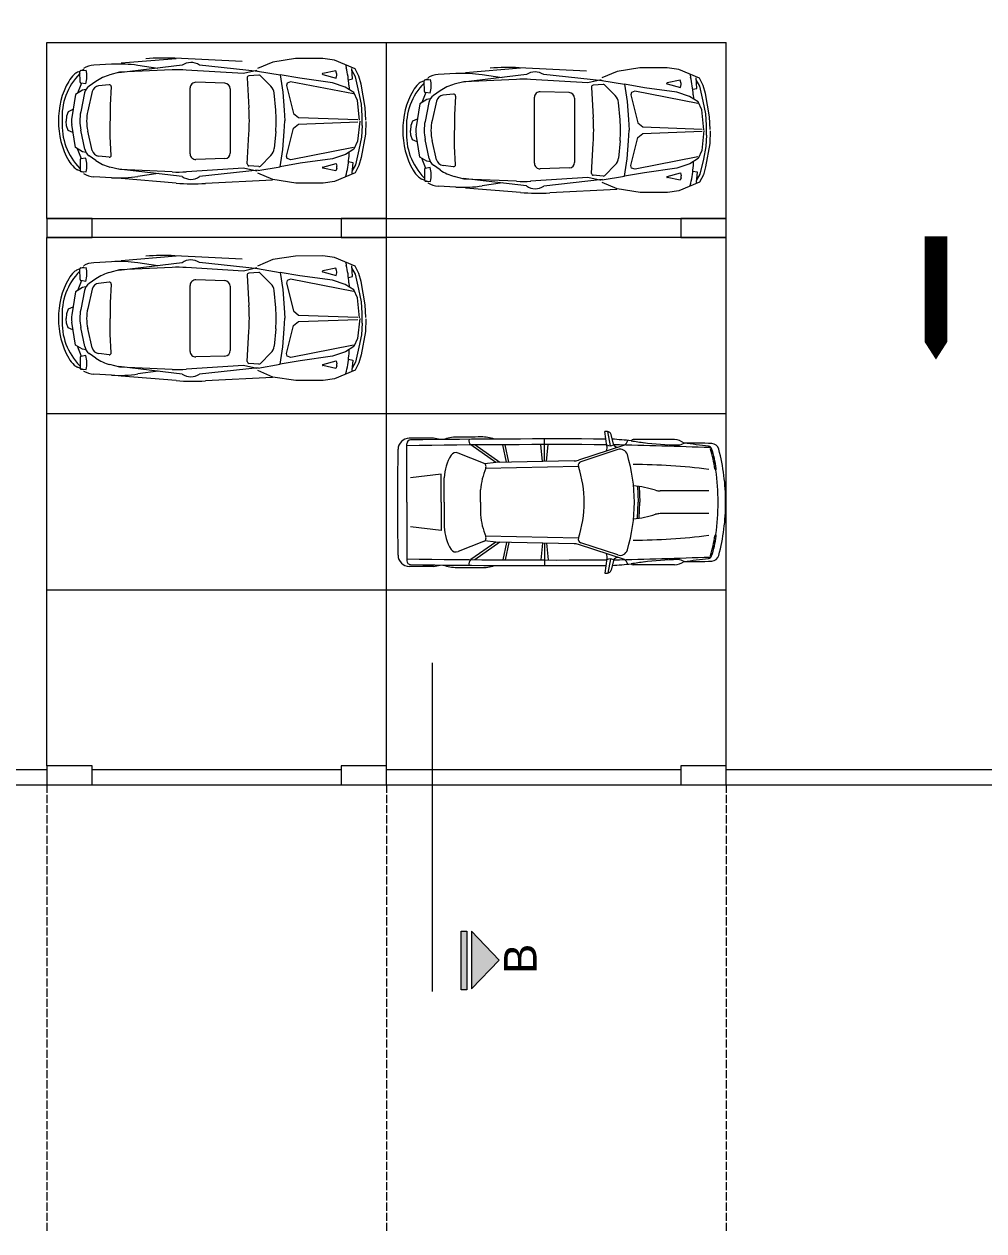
# Model space of a CAD drawing. Header units: metres. Extents: x -2 to 3328848, y -2 to 2725060.
# Drawn here: x 1662940 to 1663067.2, y 1361871.1 to 1362031 of the extents above; entities that cross this region are included whole.
import ezdxf

# ---------------------------------------------------------------- set-up
doc = ezdxf.new("R2010")
doc.units = ezdxf.units.M
doc.linetypes.add('ACAD_ISO02W100', pattern=[15, 12, -3])
doc.layers.get('0').update_dxf_attribs({"color": 253, "lineweight": 0})
for name, color, linetype, lineweight in [('AUTOS', 253, 'Continuous', 0), ('COLUMNA', 253, 'Continuous', 0), ('L.COLUMNA', 253, 'Continuous', 0), ('NOFIJO', 253, 'Continuous', 0), ('SIMBOLOGIA', 253, 'Continuous', 0)]:
    doc.layers.add(name, color=color, linetype=linetype, lineweight=lineweight)
doc.styles.get("Standard").update_dxf_attribs({"font": 'arial.ttf'})

# ---------------------------------------------------------------- blocks, each defined once
blk = doc.blocks.new('D')
at = {"layer": 'COLUMNA', "ltscale": 0.2}
h = blk.add_hatch(color=256, dxfattribs=at)
h.set_gradient(color1=(0, 0, 26), color2=(0, 0, 0), rotation=30, one_color=1)
h.paths.add_polyline_path([(3167.8, 1572.454), (3167.418, 1572.818), (3167.036, 1572.454)])
h.paths.add_polyline_path([(3167.036, 1572.393), (3167.036, 1572.315), (3167.813, 1572.315), (3167.813, 1572.393)])
for p, q in [((3167.418, 1572.818), (3167.036, 1572.454)), ((3167.418, 1572.818), (3167.8, 1572.454)), ((3167.036, 1572.454), (3167.8, 1572.454))]:
    blk.add_line(p, q, dxfattribs=at)
blk.add_lwpolyline([(3167.036, 1572.393), (3167.813, 1572.393), (3167.813, 1572.315), (3167.036, 1572.315)], close=True, dxfattribs=at)

msp = doc.modelspace()

# ---------------------------------------------------------------- linework, layer by layer
at = {"ltscale": 0.02}
for p, q in [((1662943.022, 1362005.203), (1662943.022, 1362028.537)), ((1662943.022, 1362028.537), (1663033.022, 1362028.537)), ((1662988.022, 1362005.203), (1662988.022, 1362028.537)), ((1663033.022, 1362005.203), (1663033.022, 1362028.537)), ((1662943.022, 1362005.203), (1662988.022, 1362005.203)), ((1662988.022, 1362005.203), (1663033.022, 1362005.203)), ((1662943.022, 1361932.703), (1662943.022, 1362002.703)), ((1662988.022, 1362002.703), (1662943.022, 1362002.703)), ((1662988.022, 1361932.703), (1662988.022, 1362002.703)), ((1663033.022, 1362002.703), (1662988.022, 1362002.703)), ((1663033.022, 1361932.703), (1663033.022, 1362002.703)), ((1662943.022, 1361979.37), (1663033.022, 1361979.37)), ((1662943.022, 1361956.037), (1663033.022, 1361956.037))]:
    msp.add_line(p, q, dxfattribs=at)
for p, q in [((1662883.022, 1361932.203), (1662943.022, 1361932.203)), ((1662949.022, 1361932.203), (1662982.022, 1361932.203)), ((1662988.022, 1361932.203), (1663027.022, 1361932.203)), ((1663033.022, 1361932.203), (1663093.022, 1361932.203))]:
    msp.add_line(p, q)
msp.add_lwpolyline([(1663191.022, 1361930.203), (1663191.022, 1362150.203), (1662791.022, 1362150.203), (1662791.022, 1361930.203)], close=True)
at = {"layer": 'AUTOS'}
for p, q in [((1662951.587, 1362025.659), (1662949.23, 1362025.531)), ((1662960.943, 1362025.524), (1662952.564, 1362024.514)), ((1662960.136, 1362026.384), (1662952.858, 1362025.784)), ((1662957.738, 1362025.116), (1662955.08, 1362025.502)), ((1662968.898, 1362026.008), (1662959.995, 1362026.448)), ((1662971.02, 1362024.708), (1662963.23, 1362025.54)), ((1662982.635, 1362025.489), (1662982.704, 1362025.194)), ((1662983.536, 1362023.71), (1662983.42, 1362025.11)), ((1663005.764, 1362025.139), (1662998.487, 1362024.538)), ((1663014.526, 1362024.762), (1663005.624, 1362025.202)), ((1662947.371, 1362024.719), (1662947.082, 1362024.597)), ((1662947.414, 1362023.285), (1662947.412, 1362024.719)), ((1662947.526, 1362024.841), (1662948.217, 1362024.887)), ((1662947.926, 1362024.953), (1662947.615, 1362024.822)), ((1662952.668, 1362024.593), (1662951.375, 1362024.25)), ((1662959.62, 1362024.904), (1662952.668, 1362024.593)), ((1662969.064, 1362024.424), (1662961.491, 1362024.889)), ((1662970.836, 1362024.83), (1662969.064, 1362024.424)), ((1662969.566, 1362023.868), (1662969.803, 1362019.87)), ((1662971.116, 1362024.229), (1662969.792, 1362024.127)), ((1662970.95, 1362024.747), (1662973.92, 1362024.25)), ((1662972.711, 1362022.747), (1662971.309, 1362024.158)), ((1662979.579, 1362024.301), (1662981.352, 1362023.831)), ((1662981.294, 1362024.808), (1662979.583, 1362024.444)), ((1662981.416, 1362024.476), (1662981.294, 1362024.808)), ((1662981.352, 1362023.831), (1662981.434, 1362024.201)), ((1662982.988, 1362023.588), (1662983.536, 1362023.71)), ((1662983.923, 1362024.005), (1662983.421, 1362024.855)), ((1662984.376, 1362022.009), (1662983.923, 1362024.005)), ((1662993.155, 1362023.596), (1662993.845, 1362023.641)), ((1662993.555, 1362023.708), (1662993.244, 1362023.576)), ((1662997.215, 1362024.413), (1662994.858, 1362024.285)), ((1663006.572, 1362024.279), (1662998.193, 1362023.268)), ((1663005.248, 1362023.658), (1662998.296, 1362023.347)), ((1663003.367, 1362023.871), (1663000.709, 1362024.256)), ((1663014.693, 1362023.178), (1663007.119, 1362023.643)), ((1663016.649, 1362023.463), (1663008.858, 1362024.295)), ((1663016.465, 1362023.584), (1663014.693, 1362023.178)), ((1663016.578, 1362023.502), (1663019.548, 1362023.004)), ((1663026.922, 1362023.562), (1663025.211, 1362023.198)), ((1663027.044, 1362023.23), (1663026.922, 1362023.562)), ((1663028.263, 1362024.244), (1663028.333, 1362023.948)), ((1663029.165, 1362022.464), (1663029.049, 1362023.864)), ((1663029.552, 1362022.759), (1663029.049, 1362023.609)), ((1662947.733, 1362022.223), (1662946.819, 1362021.665)), ((1662947.609, 1362023.162), (1662947.07, 1362021.819)), ((1662948.181, 1362023.053), (1662947.517, 1362023.164)), ((1662948.206, 1362022.314), (1662947.733, 1362022.223)), ((1662949.037, 1362022.035), (1662948.445, 1362019.469)), ((1662949.505, 1362023.38), (1662948.627, 1362022.764)), ((1662951.266, 1362022.952), (1662949.878, 1362022.788)), ((1662951.539, 1362022.696), (1662951.41, 1362020.219)), ((1662962.016, 1362013.779), (1662962.008, 1362022.525)), ((1662966.606, 1362023.149), (1662962.765, 1362023.263)), ((1662967.319, 1362022.415), (1662967.328, 1362013.9)), ((1662983.056, 1362022.87), (1662983.09, 1362022.39)), ((1662984.715, 1362020.353), (1662984.376, 1362022.009)), ((1662993.238, 1362021.916), (1662992.699, 1362020.573)), ((1662992.999, 1362023.473), (1662992.711, 1362023.351)), ((1662993.043, 1362022.039), (1662993.04, 1362023.473)), ((1662993.81, 1362021.808), (1662993.145, 1362021.919)), ((1662995.133, 1362022.134), (1662994.255, 1362021.518)), ((1662998.296, 1362023.347), (1662997.003, 1362023.004)), ((1663012.234, 1362021.903), (1663008.394, 1362022.017)), ((1663015.195, 1362022.623), (1663015.431, 1362018.624)), ((1663016.745, 1362022.983), (1663015.421, 1362022.882)), ((1663018.339, 1362021.501), (1663016.938, 1362022.912)), ((1663025.208, 1362023.055), (1663026.981, 1362022.585)), ((1663026.981, 1362022.585), (1663027.063, 1362022.956)), ((1663028.617, 1362022.342), (1663029.165, 1362022.464)), ((1663030.005, 1362020.763), (1663029.552, 1362022.759)), ((1662946.819, 1362021.665), (1662946.32, 1362018.614)), ((1662948.031, 1362021.857), (1662947.51, 1362019.333)), ((1662973.352, 1362019.557), (1662973.131, 1362021.851)), ((1662984.801, 1362018.823), (1662984.715, 1362020.353)), ((1662992.447, 1362020.42), (1662991.949, 1362017.368)), ((1662993.362, 1362020.977), (1662992.447, 1362020.42)), ((1662993.659, 1362020.611), (1662993.139, 1362018.087)), ((1662993.834, 1362021.068), (1662993.362, 1362020.977)), ((1662994.666, 1362020.789), (1662994.073, 1362018.223)), ((1662996.895, 1362021.706), (1662995.507, 1362021.542)), ((1662997.168, 1362021.45), (1662997.038, 1362018.973)), ((1663007.645, 1362012.533), (1663007.636, 1362021.28)), ((1663012.948, 1362021.169), (1663012.957, 1362012.654)), ((1663018.981, 1362018.311), (1663018.76, 1362020.605)), ((1663028.685, 1362021.624), (1663028.719, 1362021.145)), ((1663030.344, 1362019.108), (1663030.005, 1362020.763)), ((1662945.608, 1362018.771), (1662945.572, 1362018.138)), ((1662945.843, 1362019.371), (1662945.608, 1362018.771)), ((1662946.476, 1362019.642), (1662945.843, 1362019.371)), ((1662951.41, 1362020.219), (1662951.416, 1362018.158)), ((1662997.038, 1362018.973), (1662997.045, 1362016.912)), ((1663030.43, 1362017.577), (1663030.344, 1362019.108)), ((1662945.609, 1362017.502), (1662945.572, 1362018.134)), ((1662945.846, 1362016.902), (1662945.609, 1362017.502)), ((1662946.826, 1362014.609), (1662946.321, 1362017.66)), ((1662951.414, 1362016.065), (1662951.416, 1362018.126)), ((1662984.803, 1362017.524), (1662984.719, 1362015.993)), ((1662991.237, 1362017.525), (1662991.2, 1362016.893)), ((1662991.472, 1362018.125), (1662991.237, 1362017.525)), ((1662992.105, 1362018.396), (1662991.472, 1362018.125)), ((1662946.479, 1362016.632), (1662945.846, 1362016.902)), ((1662948.038, 1362014.42), (1662947.512, 1362016.943)), ((1662949.045, 1362014.244), (1662948.447, 1362016.809)), ((1662951.548, 1362013.588), (1662951.414, 1362016.065)), ((1662969.577, 1362012.451), (1662969.806, 1362016.45)), ((1662973.355, 1362016.77), (1662973.139, 1362014.476)), ((1662984.719, 1362015.993), (1662984.384, 1362014.337)), ((1662991.238, 1362016.256), (1662991.2, 1362016.888)), ((1662991.475, 1362015.656), (1662991.238, 1362016.256)), ((1662992.108, 1362015.387), (1662991.475, 1362015.656)), ((1662992.454, 1362013.363), (1662991.95, 1362016.414)), ((1662993.667, 1362013.174), (1662993.141, 1362015.698)), ((1662994.674, 1362012.998), (1662994.076, 1362015.563)), ((1662997.042, 1362014.819), (1662997.045, 1362016.88)), ((1663018.983, 1362015.524), (1663018.767, 1362013.23)), ((1663030.431, 1362016.278), (1663030.348, 1362014.747)), ((1662947.741, 1362014.053), (1662946.826, 1362014.609)), ((1662947.619, 1362013.115), (1662947.077, 1362014.456)), ((1662948.214, 1362013.963), (1662947.741, 1362014.053)), ((1662983.065, 1362013.473), (1662983.098, 1362013.953)), ((1662984.384, 1362014.337), (1662983.935, 1362012.34)), ((1662997.177, 1362012.342), (1662997.042, 1362014.819)), ((1663015.206, 1362011.205), (1663015.435, 1362015.205)), ((1663030.348, 1362014.747), (1663030.013, 1362013.091)), ((1662947.424, 1362012.991), (1662947.424, 1362011.557)), ((1662948.191, 1362013.224), (1662947.527, 1362013.112)), ((1662949.515, 1362012.9), (1662948.636, 1362013.514)), ((1662951.275, 1362013.331), (1662949.887, 1362013.492)), ((1662966.616, 1362013.165), (1662962.775, 1362013.043)), ((1662972.72, 1362013.579), (1662971.321, 1362012.165)), ((1662979.591, 1362012.035), (1662981.364, 1362012.509)), ((1662981.364, 1362012.509), (1662981.446, 1362012.138)), ((1662982.999, 1362012.755), (1662983.547, 1362012.634)), ((1662983.547, 1362012.634), (1662983.434, 1362011.234)), ((1662983.935, 1362012.34), (1662983.434, 1362011.489)), ((1662993.37, 1362012.807), (1662992.454, 1362013.363)), ((1662993.248, 1362011.869), (1662992.706, 1362013.211)), ((1662993.843, 1362012.718), (1662993.37, 1362012.807)), ((1663018.349, 1362012.333), (1663016.95, 1362010.92)), ((1663028.694, 1362012.227), (1663028.727, 1362012.707)), ((1663030.013, 1362013.091), (1663029.564, 1362011.094)), ((1662947.384, 1362011.557), (1662947.095, 1362011.678)), ((1662947.539, 1362011.435), (1662948.23, 1362011.39)), ((1662947.94, 1362011.323), (1662947.628, 1362011.454)), ((1662951.602, 1362010.625), (1662949.244, 1362010.749)), ((1662952.68, 1362011.693), (1662951.387, 1362012.034)), ((1662960.957, 1362010.778), (1662952.576, 1362011.772)), ((1662959.633, 1362011.396), (1662952.68, 1362011.693)), ((1662957.752, 1362011.18), (1662955.095, 1362010.789)), ((1662969.077, 1362011.895), (1662961.504, 1362011.415)), ((1662971.033, 1362011.614), (1662963.244, 1362010.767)), ((1662970.849, 1362011.492), (1662969.077, 1362011.895)), ((1662971.128, 1362012.093), (1662969.804, 1362012.193)), ((1662970.963, 1362011.575), (1662973.932, 1362012.078)), ((1662981.307, 1362011.532), (1662979.595, 1362011.892)), ((1662981.428, 1362011.864), (1662981.307, 1362011.532)), ((1662982.649, 1362010.853), (1662982.718, 1362011.148)), ((1662993.053, 1362011.745), (1662993.053, 1362010.311)), ((1662993.819, 1362011.978), (1662993.155, 1362011.866)), ((1662995.144, 1362011.654), (1662994.265, 1362012.268)), ((1662996.904, 1362012.085), (1662995.516, 1362012.247)), ((1662998.309, 1362010.448), (1662997.015, 1362010.788)), ((1663012.244, 1362011.919), (1663008.404, 1362011.797)), ((1663016.757, 1362010.848), (1663015.432, 1362010.947)), ((1663016.591, 1362010.329), (1663019.56, 1362010.832)), ((1663025.22, 1362010.789), (1663026.992, 1362011.263)), ((1663026.992, 1362011.263), (1663027.075, 1362010.893)), ((1663028.627, 1362011.51), (1663029.176, 1362011.389)), ((1663029.176, 1362011.389), (1663029.063, 1362009.988)), ((1663029.564, 1362011.094), (1663029.063, 1362010.243)), ((1662960.152, 1362009.916), (1662952.874, 1362010.503)), ((1662972.928, 1362010.318), (1662964.026, 1362009.86)), ((1662993.012, 1362010.311), (1662992.724, 1362010.433)), ((1662993.168, 1362010.189), (1662993.859, 1362010.144)), ((1662993.568, 1362010.078), (1662993.257, 1362010.208)), ((1662997.23, 1362009.379), (1662994.873, 1362009.503)), ((1663006.586, 1362009.532), (1662998.205, 1362010.527)), ((1663005.262, 1362010.15), (1662998.309, 1362010.448)), ((1663005.781, 1362008.671), (1662998.502, 1362009.257)), ((1663003.381, 1362009.934), (1663000.723, 1362009.543)), ((1663014.705, 1362010.649), (1663007.132, 1362010.169)), ((1663016.662, 1362010.368), (1663008.873, 1362009.521)), ((1663016.478, 1362010.246), (1663014.705, 1362010.649)), ((1663026.936, 1362010.286), (1663025.224, 1362010.646)), ((1663027.057, 1362010.618), (1663026.936, 1362010.286)), ((1663028.278, 1362009.607), (1663028.347, 1362009.903)), ((1663018.556, 1362009.072), (1663009.654, 1362008.614)), ((1662960.136, 1362000.222), (1662952.858, 1361999.622)), ((1662968.898, 1361999.845), (1662959.995, 1362000.286)), ((1662947.371, 1361998.556), (1662947.082, 1361998.434)), ((1662947.414, 1361997.123), (1662947.412, 1361998.557)), ((1662947.526, 1361998.679), (1662948.217, 1361998.725)), ((1662947.926, 1361998.791), (1662947.615, 1361998.66)), ((1662951.587, 1361999.497), (1662949.23, 1361999.368)), ((1662952.668, 1361998.43), (1662951.375, 1361998.087)), ((1662960.943, 1361999.362), (1662952.564, 1361998.351)), ((1662959.62, 1361998.742), (1662952.668, 1361998.43)), ((1662957.738, 1361998.954), (1662955.08, 1361999.34)), ((1662969.064, 1361998.262), (1662961.491, 1361998.726)), ((1662971.02, 1361998.546), (1662963.23, 1361999.378)), ((1662970.836, 1361998.667), (1662969.064, 1361998.262)), ((1662971.116, 1361998.067), (1662969.792, 1361997.965)), ((1662970.95, 1361998.585), (1662973.92, 1361998.088)), ((1662972.711, 1361996.584), (1662971.309, 1361997.995)), ((1662979.579, 1361998.139), (1662981.352, 1361997.669)), ((1662981.294, 1361998.646), (1662979.583, 1361998.282)), ((1662981.416, 1361998.313), (1662981.294, 1361998.646)), ((1662981.352, 1361997.669), (1662981.434, 1361998.039)), ((1662982.635, 1361999.327), (1662982.704, 1361999.032)), ((1662983.536, 1361997.547), (1662983.42, 1361998.948)), ((1662983.923, 1361997.843), (1662983.421, 1361998.693)), ((1662947.609, 1361996.999), (1662947.07, 1361995.656)), ((1662948.181, 1361996.891), (1662947.517, 1361997.002)), ((1662949.505, 1361997.217), (1662948.627, 1361996.602)), ((1662951.266, 1361996.79), (1662949.878, 1361996.626)), ((1662951.539, 1361996.534), (1662951.41, 1361994.057)), ((1662962.016, 1361987.617), (1662962.008, 1361996.363)), ((1662966.606, 1361996.986), (1662962.765, 1361997.101)), ((1662969.566, 1361997.706), (1662969.803, 1361993.707)), ((1662982.988, 1361997.425), (1662983.536, 1361997.547)), ((1662983.056, 1361996.708), (1662983.09, 1361996.228)), ((1662984.376, 1361995.846), (1662983.923, 1361997.843)), ((1662946.819, 1361995.503), (1662946.32, 1361992.452)), ((1662947.733, 1361996.061), (1662946.819, 1361995.503)), ((1662948.031, 1361995.694), (1662947.51, 1361993.17)), ((1662948.206, 1361996.152), (1662947.733, 1361996.061)), ((1662949.037, 1361995.873), (1662948.445, 1361993.307)), ((1662967.319, 1361996.252), (1662967.328, 1361987.738)), ((1662973.352, 1361993.395), (1662973.131, 1361995.688)), ((1662984.715, 1361994.191), (1662984.376, 1361995.846)), ((1662945.843, 1361993.209), (1662945.608, 1361992.608)), ((1662946.476, 1361993.479), (1662945.843, 1361993.209)), ((1662951.41, 1361994.057), (1662951.416, 1361991.996)), ((1662984.801, 1361992.66), (1662984.715, 1361994.191)), ((1662945.608, 1361992.608), (1662945.572, 1361991.976)), ((1662945.609, 1361991.339), (1662945.572, 1361991.971)), ((1662951.414, 1361989.902), (1662951.416, 1361991.963)), ((1662945.846, 1361990.739), (1662945.609, 1361991.339)), ((1662946.479, 1361990.47), (1662945.846, 1361990.739)), ((1662946.826, 1361988.447), (1662946.321, 1361991.497)), ((1662948.038, 1361988.258), (1662947.512, 1361990.781)), ((1662949.045, 1361988.082), (1662948.447, 1361990.646)), ((1662969.577, 1361986.289), (1662969.806, 1361990.288)), ((1662973.355, 1361990.608), (1662973.139, 1361988.314)), ((1662984.803, 1361991.362), (1662984.719, 1361989.831)), ((1662947.741, 1361987.891), (1662946.826, 1361988.447)), ((1662951.548, 1361987.426), (1662951.414, 1361989.902)), ((1662984.719, 1361989.831), (1662984.384, 1361988.175)), ((1662947.619, 1361986.952), (1662947.077, 1361988.294)), ((1662947.424, 1361986.828), (1662947.424, 1361985.395)), ((1662948.191, 1361987.062), (1662947.527, 1361986.949)), ((1662948.214, 1361987.801), (1662947.741, 1361987.891)), ((1662949.515, 1361986.738), (1662948.636, 1361987.352)), ((1662951.275, 1361987.169), (1662949.887, 1361987.33)), ((1662966.616, 1361987.003), (1662962.775, 1361986.881)), ((1662972.72, 1361987.417), (1662971.321, 1361986.003)), ((1662983.065, 1361987.311), (1662983.098, 1361987.79)), ((1662984.384, 1361988.175), (1662983.935, 1361986.178)), ((1662947.384, 1361985.395), (1662947.095, 1361985.516)), ((1662947.539, 1361985.272), (1662948.23, 1361985.228)), ((1662947.94, 1361985.161), (1662947.628, 1361985.292)), ((1662952.68, 1361985.531), (1662951.387, 1361985.871)), ((1662960.957, 1361984.616), (1662952.576, 1361985.61)), ((1662959.633, 1361985.233), (1662952.68, 1361985.531)), ((1662969.077, 1361985.732), (1662961.504, 1361985.253)), ((1662971.033, 1361985.452), (1662963.244, 1361984.604)), ((1662970.849, 1361985.33), (1662969.077, 1361985.732)), ((1662971.128, 1361985.931), (1662969.804, 1361986.03)), ((1662970.963, 1361985.412), (1662973.932, 1361985.915)), ((1662979.591, 1361985.873), (1662981.364, 1361986.346)), ((1662981.307, 1361985.369), (1662979.595, 1361985.73)), ((1662981.428, 1361985.702), (1662981.307, 1361985.369)), ((1662981.364, 1361986.346), (1662981.446, 1361985.976)), ((1662982.999, 1361986.593), (1662983.547, 1361986.472)), ((1662983.547, 1361986.472), (1662983.434, 1361985.071)), ((1662983.935, 1361986.178), (1662983.434, 1361985.326)), ((1662951.602, 1361984.463), (1662949.244, 1361984.586)), ((1662960.152, 1361983.754), (1662952.874, 1361984.34)), ((1662957.752, 1361985.017), (1662955.095, 1361984.626)), ((1662972.928, 1361984.156), (1662964.026, 1361983.698)), ((1662982.649, 1361984.69), (1662982.718, 1361984.986)), ((1662994.247, 1361976.103), (1662991.052, 1361976.103)), ((1663008.97, 1361973.03), (1663008.97, 1361976.013)), ((1663017.246, 1361975.054), (1663016.94, 1361977.001)), ((1663017.711, 1361975.118), (1663017.376, 1361976.993)), ((1663018.089, 1361975.315), (1663017.783, 1361976.614)), ((1663026.183, 1361975.921), (1663020.697, 1361975.921)), ((1662990.72, 1361967.621), (1662990.72, 1361975.378)), ((1663000.901, 1361972.811), (1662997.517, 1361974.146)), ((1663002.534, 1361972.899), (1662999.216, 1361975.218)), ((1663003.043, 1361972.909), (1662999.734, 1361975.222)), ((1663003.915, 1361972.927), (1663003.458, 1361975.246)), ((1663004.22, 1361972.933), (1663003.763, 1361975.248)), ((1663008.72, 1361973.025), (1663008.47, 1361975.263)), ((1663009.22, 1361973.035), (1663009.47, 1361975.264)), ((1663019.563, 1361975.207), (1663013.458, 1361973.208)), ((1663018.677, 1361974.601), (1663013.79, 1361973.001)), ((1663002.534, 1361972.899), (1663001.06, 1361972.711)), ((1663013.47, 1361972.371), (1663001.168, 1361972.121)), ((1663012.876, 1361973.109), (1663002.534, 1361972.899)), ((1662995.27, 1361971.371), (1662991.22, 1361970.871)), ((1662995.27, 1361967.621), (1662995.27, 1361971.371)), ((1662995.67, 1361967.621), (1662995.67, 1361970.855)), ((1663000.47, 1361967.621), (1663000.47, 1361969.273)), ((1663021.268, 1361969.759), (1663021.37, 1361967.621)), ((1663021.523, 1361969.721), (1663021.62, 1361967.621)), ((1662990.72, 1361967.621), (1662990.72, 1361959.864)), ((1662995.27, 1361967.621), (1662995.27, 1361963.871)), ((1662995.67, 1361967.621), (1662995.67, 1361964.388)), ((1663000.47, 1361967.621), (1663000.47, 1361965.969)), ((1663021.268, 1361965.484), (1663021.37, 1361967.621)), ((1663021.523, 1361965.522), (1663021.62, 1361967.621)), ((1663030.72, 1361969.121), (1663024.286, 1361969.121)), ((1663030.72, 1361966.121), (1663024.286, 1361966.121)), ((1662995.27, 1361963.871), (1662991.22, 1361964.371)), ((1663013.47, 1361962.871), (1663001.168, 1361963.121)), ((1663000.901, 1361962.431), (1662997.517, 1361961.096)), ((1663002.534, 1361962.343), (1662999.216, 1361960.025)), ((1663003.043, 1361962.333), (1662999.734, 1361960.021)), ((1663002.534, 1361962.343), (1663001.06, 1361962.531)), ((1663012.876, 1361962.133), (1663002.534, 1361962.343)), ((1663003.915, 1361962.315), (1663003.458, 1361959.996)), ((1663004.22, 1361962.309), (1663003.763, 1361959.995)), ((1663008.72, 1361962.218), (1663008.47, 1361959.98)), ((1663008.97, 1361962.213), (1663008.97, 1361959.229)), ((1663009.22, 1361962.207), (1663009.47, 1361959.979)), ((1663019.563, 1361960.036), (1663013.458, 1361962.034)), ((1663018.677, 1361960.641), (1663013.79, 1361962.241)), ((1663017.246, 1361960.188), (1663016.94, 1361958.241)), ((1663017.711, 1361960.124), (1663017.376, 1361958.249)), ((1663018.089, 1361959.927), (1663017.783, 1361958.628)), ((1662994.247, 1361959.139), (1662991.052, 1361959.139)), ((1663026.183, 1361959.321), (1663020.697, 1361959.321))]:
    msp.add_line(p, q, dxfattribs=at)
for points in [[(1662985.277, 1362018.271), (1662985.222, 1362019.931), (1662984.653, 1362023.029), (1662984.372, 1362024.092), (1662983.869, 1362025.068), (1662981.126, 1362026.212), (1662979.613, 1362026.421), (1662975.98, 1362026.417), (1662972.961, 1362025.944), (1662970.949, 1362025.089)], [(1663030.906, 1362017.025), (1663030.85, 1362018.685), (1663030.282, 1362021.784), (1663030.001, 1362022.846), (1663029.498, 1362023.822), (1663026.754, 1362024.966), (1663025.241, 1362025.175), (1663021.609, 1362025.171), (1663018.589, 1362024.698), (1663016.578, 1362023.843)], [(1662984.472, 1362018.231), (1662984.197, 1362020.858), (1662983.681, 1362021.925), (1662982.565, 1362022.638), (1662980.86, 1362023.194), (1662976.566, 1362023.799), (1662973.92, 1362024.25), (1662974.289, 1362021.967), (1662974.479, 1362019.571), (1662974.563, 1362018.165)], [(1662983.647, 1362021.726), (1662975.322, 1362023.348), (1662974.863, 1362023.174), (1662974.783, 1362022.834), (1662975.691, 1362019.135), (1662976.354, 1362018.591), (1662984.23, 1362018.32)], [(1663030.101, 1362016.985), (1663029.826, 1362019.612), (1663029.31, 1362020.679), (1663028.194, 1362021.392), (1663026.489, 1362021.948), (1663022.195, 1362022.553), (1663019.548, 1362023.004), (1663019.917, 1362020.721), (1663020.107, 1362018.325), (1663020.192, 1362016.919)], [(1663029.275, 1362020.48), (1663020.951, 1362022.102), (1663020.492, 1362021.929), (1663020.411, 1362021.588), (1663021.32, 1362017.889), (1663021.983, 1362017.346), (1663029.859, 1362017.074)], [(1662985.277, 1362018.076), (1662985.225, 1362016.417), (1662984.663, 1362013.317), (1662984.384, 1362012.254), (1662983.883, 1362011.277), (1662981.141, 1362010.127), (1662979.629, 1362009.915), (1662975.996, 1362009.915), (1662972.976, 1362010.382), (1662970.963, 1362011.234)], [(1662984.473, 1362018.115), (1662984.203, 1362015.488), (1662983.689, 1362014.42), (1662982.574, 1362013.704), (1662980.87, 1362013.145), (1662976.577, 1362012.534), (1662973.932, 1362012.078), (1662974.296, 1362014.362), (1662974.481, 1362016.758), (1662974.563, 1362018.165)], [(1662983.654, 1362014.618), (1662975.332, 1362012.983), (1662974.873, 1362013.156), (1662974.792, 1362013.496), (1662975.693, 1362017.196), (1662976.355, 1362017.741), (1662984.23, 1362018.026)], [(1663030.906, 1362016.83), (1663030.854, 1362015.171), (1663030.291, 1362012.071), (1663030.013, 1362011.008), (1663029.512, 1362010.031), (1663026.77, 1362008.881), (1663025.258, 1362008.67), (1663021.625, 1362008.67), (1663018.605, 1362009.136), (1663016.591, 1362009.988)], [(1663030.101, 1362016.869), (1663029.831, 1362014.242), (1663029.317, 1362013.174), (1663028.203, 1362012.458), (1663026.499, 1362011.899), (1663022.206, 1362011.288), (1663019.56, 1362010.832), (1663019.925, 1362013.116), (1663020.11, 1362015.513), (1663020.192, 1362016.919)], [(1663029.282, 1362013.373), (1663020.961, 1362011.737), (1663020.501, 1362011.91), (1663020.421, 1362012.25), (1663021.322, 1362015.95), (1663021.984, 1362016.496), (1663029.859, 1362016.78)], [(1662985.277, 1361992.109), (1662985.222, 1361993.768), (1662984.653, 1361996.867), (1662984.372, 1361997.93), (1662983.869, 1361998.906), (1662981.126, 1362000.05), (1662979.613, 1362000.259), (1662975.98, 1362000.254), (1662972.961, 1361999.782), (1662970.949, 1361998.926)], [(1662984.472, 1361992.069), (1662984.197, 1361994.695), (1662983.681, 1361995.762), (1662982.565, 1361996.476), (1662980.86, 1361997.031), (1662976.566, 1361997.637), (1662973.92, 1361998.088), (1662974.289, 1361995.804), (1662974.479, 1361993.408), (1662974.563, 1361992.002)], [(1662983.647, 1361995.564), (1662975.322, 1361997.185), (1662974.863, 1361997.012), (1662974.783, 1361996.672), (1662975.691, 1361992.973), (1662976.354, 1361992.429), (1662984.23, 1361992.157)], [(1662985.277, 1361991.914), (1662985.225, 1361990.254), (1662984.663, 1361987.155), (1662984.384, 1361986.091), (1662983.883, 1361985.114), (1662981.141, 1361983.965), (1662979.629, 1361983.753), (1662975.996, 1361983.753), (1662972.976, 1361984.22), (1662970.963, 1361985.071)], [(1662984.473, 1361991.953), (1662984.203, 1361989.325), (1662983.689, 1361988.257), (1662982.574, 1361987.542), (1662980.87, 1361986.983), (1662976.577, 1361986.372), (1662973.932, 1361985.915), (1662974.296, 1361988.2), (1662974.481, 1361990.596), (1662974.563, 1361992.002)], [(1662983.654, 1361988.456), (1662975.332, 1361986.821), (1662974.873, 1361986.993), (1662974.792, 1361987.333), (1662975.693, 1361991.034), (1662976.355, 1361991.579), (1662984.23, 1361991.863)]]:
    msp.add_lwpolyline(points, dxfattribs=at)
for centre, radius, start, end in [((1662949.37, 1362022.789), 2.745, 92.9306, 122.78303), ((1662952.546, 1362008.031), 17.654, 81.74537, 93.11317), ((1662958.541, 1361997.061), 29.424, 87.1678, 94.71773), ((1662962.098, 1362023.903), 1.99, 55.33603, 125.46379), ((1662968.381, 1362021.836), 14.712, 4.03187, 13.1964), ((1663004.17, 1361995.815), 29.424, 87.1678, 94.71773), ((1662953.218, 1362018.689), 8.181, 135.59352, 183.86789), ((1662949.544, 1362021.266), 4.204, 133.72935, 149.65529), ((1662947.655, 1362023.242), 1.471, 112.9116, 133.72935), ((1662947.534, 1362024.719), 0.123, 93.78255, 180.11298), ((1662944.808, 1362024.036), 3.514, 343.75946, 14.01689), ((1662952.884, 1362018.562), 5.885, 104.85791, 125.04293), ((1662960.409, 1362007.268), 17.654, 86.48926, 92.56385), ((1662969.811, 1362023.883), 0.245, 94.3979, 183.38736), ((1662971.135, 1362023.985), 0.245, 44.80833, 94.3979), ((1662979.598, 1362024.372), 0.0736, 102.00051, 255.15297), ((1662980.955, 1362024.307), 0.49, 347.57457, 20.13424), ((1662993.163, 1362023.473), 0.123, 93.78255, 180.11298), ((1662994.999, 1362021.543), 2.745, 92.9306, 122.78303), ((1662990.436, 1362022.79), 3.514, 343.75946, 14.01689), ((1662998.174, 1362006.785), 17.654, 81.74537, 93.11317), ((1663006.038, 1362006.022), 17.654, 86.48926, 92.56385), ((1663007.726, 1362022.658), 1.99, 55.33603, 125.46379), ((1663014.009, 1362020.59), 14.712, 4.03187, 13.1964), ((1662954.345, 1362018.456), 9.767, 149.65529, 182.04353), ((1662947.537, 1362023.285), 0.123, 180.11298, 260.50526), ((1662949.471, 1362021.56), 1.471, 125.04293, 168.3436), ((1662949.993, 1362021.814), 0.981, 96.73697, 166.99033), ((1662951.295, 1362022.709), 0.245, 356.99794, 96.73697), ((1662962.743, 1362022.528), 0.736, 88.29286, 180.18852), ((1662966.584, 1362022.413), 0.736, 0.11408, 88.29286), ((1662971.667, 1362021.71), 1.471, 5.49162, 44.80833), ((1662999.974, 1362017.21), 9.767, 149.65529, 182.04353), ((1662998.847, 1362017.443), 8.181, 135.59352, 183.86789), ((1662995.173, 1362020.021), 4.204, 133.72935, 149.65529), ((1662993.284, 1362021.996), 1.471, 112.9116, 133.72935), ((1662993.166, 1362022.04), 0.123, 180.11298, 260.50526), ((1662998.512, 1362017.316), 5.885, 104.85791, 125.04293), ((1663008.372, 1362021.282), 0.736, 88.29286, 180.18852), ((1663012.213, 1362021.168), 0.736, 0.11408, 88.29286), ((1663015.439, 1362022.637), 0.245, 94.3979, 183.38736), ((1663016.764, 1362022.739), 0.245, 44.80833, 94.3979), ((1663025.227, 1362023.126), 0.0736, 102.00051, 255.15297), ((1663026.584, 1362023.061), 0.49, 347.57457, 20.13424), ((1662995.1, 1362020.314), 1.471, 125.04293, 168.3436), ((1662995.622, 1362020.568), 0.981, 96.73697, 166.99033), ((1662996.923, 1362021.463), 0.245, 356.99794, 96.73697), ((1663017.296, 1362020.464), 1.471, 5.49162, 44.80833), ((1662953.273, 1362018.144), 5.885, 168.3436, 191.76937), ((1662954.178, 1362018.145), 5.885, 166.99033, 193.12265), ((1662940.43, 1362018.131), 29.424, 356.72561, 3.38736), ((1662958.708, 1362018.149), 14.712, 354.62136, 5.49162), ((1662973.05, 1362018.162), 11.769, 356.89416, 3.21881), ((1662954.346, 1362017.833), 9.767, 178.06945, 210.45768), ((1662953.22, 1362017.598), 8.181, 176.24509, 224.51945), ((1662949.224, 1362018.14), 2.942, 170.72464, 189.38834), ((1662994.853, 1362016.894), 2.942, 170.72464, 189.38834), ((1662998.902, 1362016.898), 5.885, 168.3436, 191.76937), ((1662999.807, 1362016.899), 5.885, 166.99033, 193.12265), ((1662986.059, 1362016.885), 29.424, 356.72561, 3.38736), ((1663004.336, 1362016.903), 14.712, 354.62136, 5.49162), ((1663018.679, 1362016.916), 11.769, 356.89416, 3.21881), ((1662999.974, 1362016.588), 9.767, 178.06945, 210.45768), ((1662998.848, 1362016.352), 8.181, 176.24509, 224.51945), ((1662949.478, 1362014.72), 1.471, 191.76937, 235.07004), ((1662950, 1362014.467), 0.981, 193.12265, 263.37601), ((1662971.674, 1362014.614), 1.471, 315.30465, 354.62136), ((1662949.55, 1362015.014), 4.204, 210.45768, 226.38363), ((1662947.547, 1362012.991), 0.123, 99.60772, 180), ((1662944.819, 1362012.235), 3.514, 346.09608, 16.35351), ((1662952.885, 1362017.725), 5.885, 235.07004, 255.25506), ((1662951.304, 1362013.575), 0.245, 263.37601, 3.11504), ((1662962.752, 1362013.778), 0.736, 179.92446, 271.82012), ((1662966.592, 1362013.9), 0.736, 271.82012, 359.9989), ((1662969.822, 1362012.437), 0.245, 176.72561, 265.71507), ((1662968.388, 1362014.479), 14.712, 346.91658, 356.08111), ((1662995.107, 1362013.475), 1.471, 191.76937, 235.07004), ((1662995.629, 1362013.221), 0.981, 193.12265, 263.37601), ((1662996.932, 1362012.329), 0.245, 263.37601, 3.11504), ((1663008.381, 1362012.532), 0.736, 179.92446, 271.82012), ((1663012.221, 1362012.654), 0.736, 271.82012, 359.9989), ((1663017.303, 1362013.368), 1.471, 315.30465, 354.62136), ((1662947.665, 1362013.035), 1.471, 226.38363, 247.20138), ((1662947.547, 1362011.557), 0.123, 180, 266.33043), ((1662949.379, 1362013.491), 2.745, 237.32995, 267.18237), ((1662952.526, 1362028.255), 17.654, 266.99981, 278.3676), ((1662960.388, 1362029.034), 17.654, 267.54913, 273.62371), ((1662962.109, 1362012.401), 1.99, 234.64918, 304.77695), ((1662971.147, 1362012.338), 0.245, 265.71507, 315.30465), ((1662979.61, 1362011.964), 0.0736, 104.96001, 258.11246), ((1662980.967, 1362012.032), 0.49, 339.97873, 12.53841), ((1662995.179, 1362013.768), 4.204, 210.45768, 226.38363), ((1662993.294, 1362011.789), 1.471, 226.38363, 247.20138), ((1662993.176, 1362011.745), 0.123, 99.60772, 180), ((1662990.448, 1362010.989), 3.514, 346.09608, 16.35351), ((1662998.513, 1362016.479), 5.885, 235.07004, 255.25506), ((1663015.451, 1362011.191), 0.245, 176.72561, 265.71507), ((1663016.775, 1362011.092), 0.245, 265.71507, 315.30465), ((1663025.239, 1362010.718), 0.0736, 104.96001, 258.11246), ((1663026.596, 1362010.786), 0.49, 339.97873, 12.53841), ((1663014.017, 1362013.233), 14.712, 346.91658, 356.08111), ((1662962.514, 1362039.245), 29.424, 265.39524, 272.94517), ((1662993.176, 1362010.311), 0.123, 180, 266.33043), ((1662995.008, 1362012.245), 2.745, 237.32995, 267.18237), ((1662998.154, 1362027.009), 17.654, 266.99981, 278.3676), ((1663006.017, 1362027.788), 17.654, 267.54913, 273.62371), ((1663007.738, 1362011.156), 1.99, 234.64918, 304.77695), ((1663008.143, 1362037.999), 29.424, 265.39524, 272.94517), ((1662952.546, 1361981.868), 17.654, 81.74537, 93.11317), ((1662958.541, 1361970.898), 29.424, 87.1678, 94.71773), ((1662962.098, 1361997.741), 1.99, 55.33603, 125.46379), ((1662953.218, 1361992.527), 8.181, 135.59352, 183.86789), ((1662949.544, 1361995.104), 4.204, 133.72935, 149.65529), ((1662947.655, 1361997.079), 1.471, 112.9116, 133.72935), ((1662947.534, 1361998.557), 0.123, 93.78255, 180.11298), ((1662949.37, 1361996.626), 2.745, 92.9306, 122.78303), ((1662944.808, 1361997.874), 3.514, 343.75946, 14.01689), ((1662952.884, 1361992.399), 5.885, 104.85791, 125.04293), ((1662960.409, 1361981.105), 17.654, 86.48926, 92.56385), ((1662969.811, 1361997.72), 0.245, 94.3979, 183.38736), ((1662971.135, 1361997.822), 0.245, 44.80833, 94.3979), ((1662979.598, 1361998.21), 0.0736, 102.00051, 255.15297), ((1662980.955, 1361998.145), 0.49, 347.57457, 20.13424), ((1662968.381, 1361995.673), 14.712, 4.03187, 13.1964), ((1662954.345, 1361992.294), 9.767, 149.65529, 182.04353), ((1662947.537, 1361997.123), 0.123, 180.11298, 260.50526), ((1662949.471, 1361995.397), 1.471, 125.04293, 168.3436), ((1662949.993, 1361995.652), 0.981, 96.73697, 166.99033), ((1662951.295, 1361996.546), 0.245, 356.99794, 96.73697), ((1662962.743, 1361996.365), 0.736, 88.29286, 180.18852), ((1662966.584, 1361996.251), 0.736, 0.11408, 88.29286), ((1662971.667, 1361995.547), 1.471, 5.49162, 44.80833), ((1662953.273, 1361991.981), 5.885, 168.3436, 191.76937), ((1662954.178, 1361991.982), 5.885, 166.99033, 193.12265), ((1662940.43, 1361991.969), 29.424, 356.72561, 3.38736), ((1662958.708, 1361991.987), 14.712, 354.62136, 5.49162), ((1662954.346, 1361991.671), 9.767, 178.06945, 210.45768), ((1662953.22, 1361991.436), 8.181, 176.24509, 224.51945), ((1662949.224, 1361991.977), 2.942, 170.72464, 189.38834), ((1662973.05, 1361991.999), 11.769, 356.89416, 3.21881), ((1662947.547, 1361986.828), 0.123, 99.60772, 180), ((1662949.478, 1361988.558), 1.471, 191.76937, 235.07004), ((1662944.819, 1361986.072), 3.514, 346.09608, 16.35351), ((1662950, 1361988.304), 0.981, 193.12265, 263.37601), ((1662952.885, 1361991.562), 5.885, 235.07004, 255.25506), ((1662951.304, 1361987.412), 0.245, 263.37601, 3.11504), ((1662962.752, 1361987.616), 0.736, 179.92446, 271.82012), ((1662966.592, 1361987.738), 0.736, 271.82012, 359.9989), ((1662971.674, 1361988.451), 1.471, 315.30465, 354.62136), ((1662968.388, 1361988.316), 14.712, 346.91658, 356.08111), ((1662949.55, 1361988.851), 4.204, 210.45768, 226.38363), ((1662947.665, 1361986.872), 1.471, 226.38363, 247.20138), ((1662947.547, 1361985.395), 0.123, 180, 266.33043), ((1662960.388, 1362002.871), 17.654, 267.54913, 273.62371), ((1662969.822, 1361986.275), 0.245, 176.72561, 265.71507), ((1662971.147, 1361986.176), 0.245, 265.71507, 315.30465), ((1662979.61, 1361985.802), 0.0736, 104.96001, 258.11246), ((1662980.967, 1361985.87), 0.49, 339.97873, 12.53841), ((1662949.379, 1361987.328), 2.745, 237.32995, 267.18237), ((1662952.526, 1362002.093), 17.654, 266.99981, 278.3676), ((1662962.514, 1362013.083), 29.424, 265.39524, 272.94517), ((1662962.109, 1361986.239), 1.99, 234.64918, 304.77695), ((1662991.052, 1361974.603), 1.5, 90, 178.47161), ((1662991.22, 1361975.378), 0.5, 90.8084, 180), ((1663010.472, 1360610.937), 1365.078, 89.721909, 90.808397), ((1662994.141, 1361973.084), 3.021, 70.30065, 87.98934), ((1662997.371, 1361970.683), 5.568, 90.08976, 109.48901), ((1663010.472, 1360610.937), 1365.378, 90.41476, 90.550131), ((1662999.711, 1361975.8), 0.764, 167.45315, 229.57876), ((1663000.684, 1361971.478), 4.801, 70.00298, 91.13698), ((1663010.951, 1360610.937), 1366.078, 89.733755, 89.748779), ((1663017.296, 1361976.499), 0.5, 13.24745, 89.73376), ((1662893.496, 1360468.667), 1512.454, 85.184544, 85.280834), ((1663019.059, 1361976.008), 0.947, 302.2233, 348.72571), ((1663020.716, 1361975.62), 0.302, 93.67515, 147.3692), ((1663025.626, 1362003.897), 28.585, 259.59147, 263.13828), ((1663027.292, 1362017.454), 42.244, 262.89558, 269.09741), ((1663026.107, 1361973.72), 2.203, 52.04704, 88.04021), ((1663225.557, 1361968.346), 236.089, 178.47161, 180.17595), ((1663010.472, 1360610.937), 1364.328, 89.716811, 90.829545), ((1662997.231, 1361973.453), 0.75, 67.61986, 147.31264), ((1663015.832, 1361974.907), 1.421, 340.05283, 11.90917), ((1663017.673, 1361975.987), 0.87, 238.23727, 301.15821), ((1663018.65, 1361975.541), 0.605, 201.95584, 282.78693), ((1662982.299, 1360518.702), 1456.981, 88.086608, 88.591053), ((1663018.988, 1361973.651), 1, 16.63085, 108.12425), ((1662998.803, 1361967.621), 22.067, 0, 16.63085), ((1663026.386, 1361977.616), 2.413, 275.73829, 296.48755), ((1663028.634, 1361928.921), 46.551, 86.90557, 91.44332), ((1662833.282, 1360424.702), 1562.865, 82.743295, 82.862789), ((1663030.65, 1361974.55), 0.5, 50.67514, 84.79204), ((1663031.22, 1361974.77), 0.292, 146.68592, 201.14988), ((1663017.127, 1361970.2), 14.523, 7.33987, 17.90121), ((1663030.702, 1361974.613), 0.418, 49.20693, 50.73693), ((1663030.702, 1361974.613), 0.418, 16.66617, 49.20693), ((1663017.383, 1361970.07), 14.491, 8.00939, 18.77007), ((1663031.093, 1361974.405), 1, 14.72148, 86.90557), ((1663005.274, 1361967.621), 27.695, 0, 14.72148), ((1663001.556, 1361970.677), 5.889, 147.31264, 178.27143), ((1663000.719, 1361972.345), 0.5, 337.57495, 68.66487), ((1663012.836, 1361975.109), 2, 271.1642, 288.12425), ((1663013.945, 1361972.526), 0.5, 108.12425, 197.94774), ((1662998.803, 1361967.621), 15.417, 0, 17.94774), ((1663020.79, 1361895.152), 77.472, 82.63594, 90.06567), ((1663011.145, 1361968.166), 10.733, 158.18533, 174.07822), ((1663031.817, 1361972.122), 0.292, 187.66464, 239.06638), ((1663031.442, 1361972.058), 0.292, 320.19558, 11.59733), ((1663001.351, 1361967.573), 30.619, 0.0911, 8.07054), ((1663019.186, 1361954.894), 15.01, 72.55092, 83.9808), ((1663024.286, 1361971.121), 2, 252.55092, 270), ((1663024.131, 1361970.121), 1, 252.00986, 270), ((1663225.557, 1361966.896), 236.089, 179.82405, 181.52839), ((1662998.803, 1361967.621), 15.417, 342.05226, 0), ((1662998.803, 1361967.621), 22.067, 343.36915, 0), ((1663001.351, 1361967.67), 30.619, 351.92946, 359.9089), ((1663005.274, 1361967.621), 27.695, 345.27852, 0), ((1663011.145, 1361967.076), 10.733, 185.92178, 201.81467), ((1663019.186, 1361980.349), 15.01, 276.0192, 287.44908), ((1663024.286, 1361964.121), 2, 90, 107.44908), ((1663024.131, 1361965.121), 1, 90, 107.99014), ((1663001.556, 1361964.565), 5.889, 181.72857, 212.68736), ((1663000.719, 1361962.897), 0.5, 291.33513, 22.42505), ((1663013.945, 1361962.717), 0.5, 162.05226, 251.87575), ((1663020.79, 1362040.091), 77.472, 269.93433, 277.36406), ((1663017.127, 1361965.042), 14.523, 342.09879, 352.66013), ((1663017.383, 1361965.172), 14.491, 341.22993, 351.99061), ((1663031.817, 1361963.121), 0.292, 120.93362, 172.33536), ((1663031.442, 1361963.184), 0.292, 348.40267, 39.80442), ((1662997.231, 1361961.79), 0.75, 212.68736, 292.38014), ((1663012.836, 1361960.134), 2, 71.87575, 88.8358), ((1663018.988, 1361961.592), 1, 251.87575, 343.36915), ((1662991.052, 1361960.639), 1.5, 181.52839, 270), ((1663010.472, 1363324.306), 1364.328, 269.170455, 270.283189), ((1662991.22, 1361959.864), 0.5, 180, 269.1916), ((1662999.711, 1361959.443), 0.764, 130.42124, 192.54685), ((1663015.832, 1361960.335), 1.421, 348.09083, 19.94717), ((1663017.673, 1361959.255), 0.87, 58.84179, 121.76273), ((1663018.65, 1361959.701), 0.605, 77.21307, 158.04416), ((1662982.299, 1363416.54), 1456.981, 271.408947, 271.913392), ((1663019.059, 1361959.235), 0.947, 11.27429, 57.7767), ((1663025.626, 1361931.345), 28.585, 96.86172, 100.40853), ((1663027.292, 1361917.788), 42.244, 90.90259, 97.10442), ((1663026.107, 1361961.523), 2.203, 271.95979, 307.95296), ((1663026.386, 1361957.626), 2.413, 63.51245, 84.26171), ((1662833.282, 1363510.54), 1562.865, 277.137211, 277.256705), ((1663028.634, 1362006.322), 46.551, 268.55668, 273.09443), ((1663030.65, 1361960.692), 0.5, 275.20796, 309.32486), ((1663031.22, 1361960.473), 0.292, 158.85012, 213.31408), ((1663030.702, 1361960.629), 0.418, 309.26307, 310.79307), ((1663030.702, 1361960.629), 0.418, 310.79307, 343.33383), ((1663031.093, 1361960.837), 1, 273.09443, 345.27852), ((1663010.472, 1363324.306), 1365.078, 269.191603, 270.278091), ((1662994.141, 1361962.158), 3.021, 272.01066, 289.69935), ((1662997.371, 1361964.559), 5.568, 250.51099, 269.91024), ((1663010.472, 1363324.306), 1365.378, 269.449869, 269.58524), ((1663000.684, 1361963.765), 4.801, 268.86302, 289.99702), ((1663010.951, 1363324.306), 1366.078, 270.251221, 270.266245), ((1663017.296, 1361958.743), 0.5, 270.26624, 346.75255), ((1662893.496, 1363466.576), 1512.454, 274.719166, 274.815456), ((1663020.716, 1361959.623), 0.302, 212.6308, 266.32485)]:
    msp.add_arc(centre, radius, start, end, dxfattribs=at)
at = {"layer": 'COLUMNA', "ltscale": 0.2}
msp.add_line((1662994.122, 1361902.807), (1662994.122, 1361946.35), dxfattribs=at)
at = {"layer": 'L.COLUMNA', "linetype": 'ACAD_ISO02W100', "ltscale": 0.09}
for p, q in [((1662943.022, 1361930.203), (1662943.022, 1361871.098)), ((1662988.022, 1361930.203), (1662988.022, 1361871.098)), ((1663033.022, 1361930.203), (1663033.022, 1361871.098))]:
    msp.add_line(p, q, dxfattribs=at)
at = {"layer": 'NOFIJO', "ltscale": 0.02}
for points in [[(1662949.022, 1362002.703), (1662949.022, 1362005.203), (1662943.022, 1362005.203), (1662943.022, 1362002.703)], [(1662988.022, 1362002.703), (1662988.022, 1362005.203), (1662982.022, 1362005.203), (1662982.022, 1362002.703)], [(1663033.022, 1362002.703), (1663033.022, 1362005.203), (1663027.022, 1362005.203), (1663027.022, 1362002.703)], [(1662949.022, 1361930.203), (1662949.022, 1361932.703), (1662943.022, 1361932.703), (1662943.022, 1361930.203)], [(1662988.022, 1361930.203), (1662988.022, 1361932.703), (1662982.022, 1361932.703), (1662982.022, 1361930.203)], [(1663033.022, 1361930.203), (1663033.022, 1361932.703), (1663027.022, 1361932.703), (1663027.022, 1361930.203)]]:
    msp.add_lwpolyline(points, close=True, dxfattribs=at)
at = {"layer": 'SIMBOLOGIA'}
msp.add_lwpolyline([(1663060.836, 1362002.845, 3.006, 3.006, 0), (1663060.836, 1361992.539, 7.729, 0, 0), (1663060.836, 1361986.527, 0, 0, 0)], format="xyseb", dxfattribs=at)

# ---------------------------------------------------------------- block references
at = {"layer": 'COLUMNA', "xscale": 10, "yscale": 10, "zscale": 10, "rotation": 270}
msp.add_blockref('D', (1647274.762, 1393581.158), dxfattribs=at)

# ---------------------------------------------------------------- texts
at = {"layer": 'COLUMNA', "ltscale": 0.2}
msp.add_text('B', height=4.315, rotation=90, dxfattribs=at).set_placement((1663007.921, 1361905.125))

doc.saveas('drawing.dxf')
